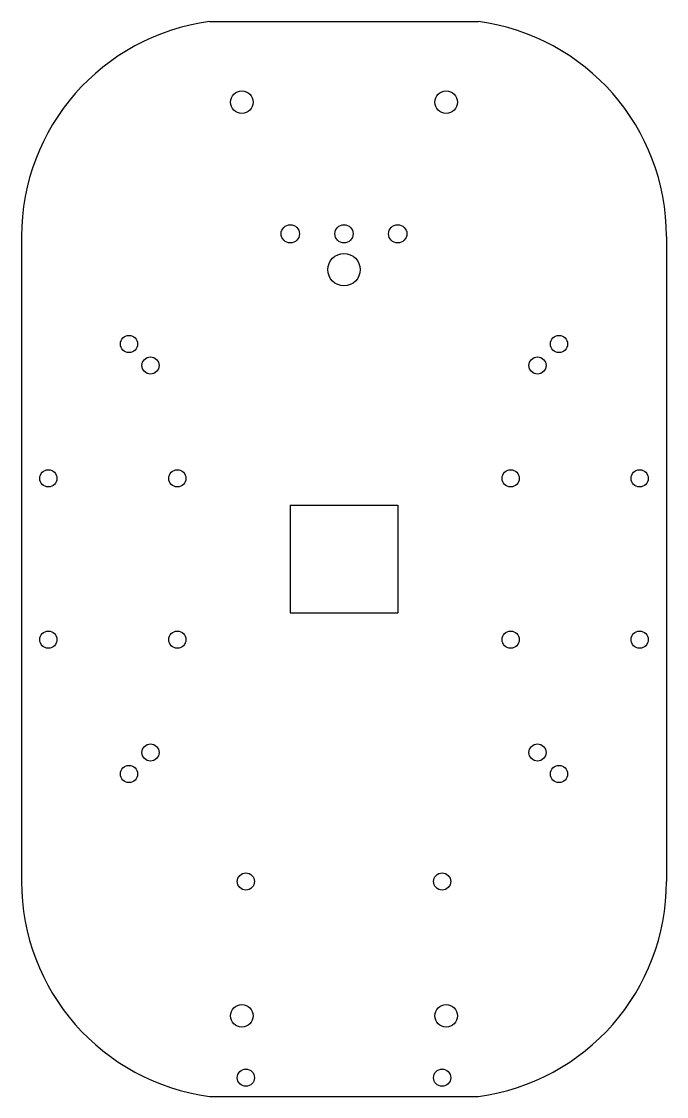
# Model space of a CAD drawing. Header units: millimetres. Extents: x -60 to 60, y -100 to 100.
import ezdxf

# ---------------------------------------------------------------- set-up
doc = ezdxf.new("R2010")
doc.units = ezdxf.units.MM

msp = doc.modelspace()

# ---------------------------------------------------------------- linework, layer by layer
at = {"color": 7, "linetype": 'Continuous', "lineweight": 25}
for p, q in [((-25, 100), (25, 100)), ((-60, 60), (-60, -60)), ((60, 60), (60, -60)), ((-10, 10), (10, 10)), ((-10, 10), (-10, -10)), ((10, 10), (10, -10)), ((-10, -10), (10, -10)), ((-25, -100), (25, -100))]:
    msp.add_line(p, q, dxfattribs=at)
for centre, radius in [((-19, 85), 2.1), ((19, 85), 2.1), ((-10, 60.5), 1.7), ((0, 60.5), 1.7), ((10, 60.5), 1.7), ((0, 53.83), 3), ((-40, 40), 1.6), ((40, 40), 1.6), ((-36, 36), 1.6), ((36, 36), 1.6), ((-55, 15), 1.6), ((-31, 15), 1.6), ((31, 15), 1.6), ((55, 15), 1.6), ((-55, -15), 1.6), ((-31, -15), 1.6), ((31, -15), 1.6), ((55, -15), 1.6), ((-36, -36), 1.6), ((36, -36), 1.6), ((-40, -40), 1.6), ((40, -40), 1.6), ((-18.25, -60), 1.6), ((18.25, -60), 1.6), ((-19, -85), 2.1), ((19, -85), 2.1), ((-18.25, -96.5), 1.6), ((18.25, -96.5), 1.6)]:
    msp.add_circle(centre, radius, dxfattribs=at)
for centre, start, end in [((-19.64, 60), 97.6281, 180), ((19.64, 60), 0, 82.3719), ((-19.64, -60), 180, 262.3719), ((19.64, -60), 277.6281, 0)]:
    msp.add_arc(centre, 40.36, start, end, dxfattribs=at)

doc.saveas('drawing.dxf')
